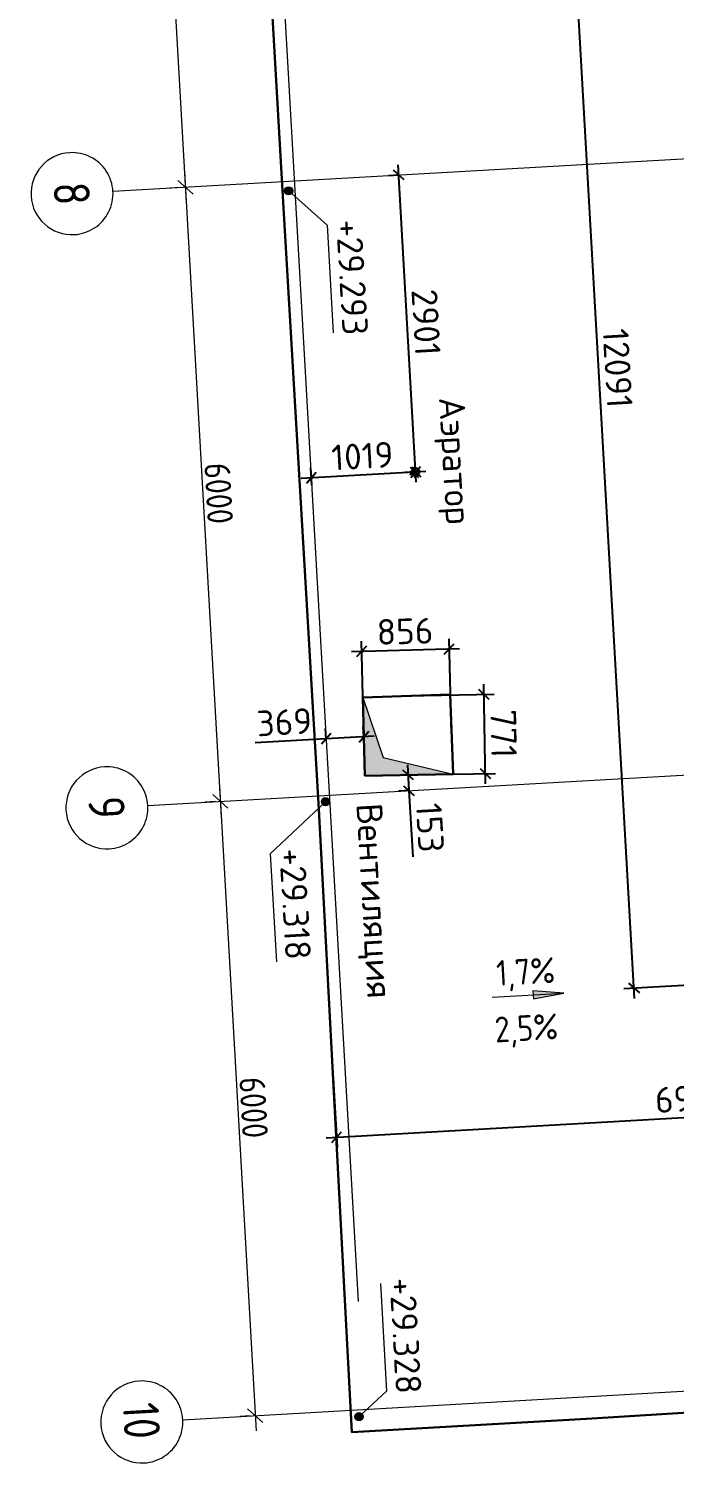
# Model space of a CAD drawing. Header units: metres. Extents: x 107714.2 to 107732.3, y 110797.9 to 110846.2.
# Drawn here: x 107716.1 to 107722.4, y 110798.03 to 110812.04 of the extents above; entities that cross this region are included whole.
import ezdxf

# ---------------------------------------------------------------- set-up
doc = ezdxf.new("R2010")
doc.units = ezdxf.units.M
doc.header["$PDMODE"] = 35
doc.header["$PDSIZE"] = 0.02
doc.linetypes.add('_ШПТ__20_т__2_5__Линия сетки', pattern=[25, 20, -2.5, 0, -2.5])
doc.linetypes.add('CENTER', pattern=[50.8, 31.75, -6.35, 6.35, -6.35])
for name, color, linetype, lineweight in [('Высотные отметки', 7, 'Continuous', 9), ('Линии1', 7, 'Continuous', 30), ('ОСИ', 251, 'CENTER', 18), ('Размеры', 7, 'Continuous', 9), ('Уклоны в точках', 7, 'Continuous', 9)]:
    doc.layers.add(name, color=color, linetype=linetype, lineweight=lineweight)
doc.layers.add('Слой1', color=7, linetype='Continuous')
doc.styles.add('GOST 2.304 type A', font='isocpeur.ttf')
doc.styles.add('GOST Common', font='', dxfattribs={"width": 0.9, "height": 350})
doc.styles.add('GOST Common_1', font='', dxfattribs={"width": 0.9, "height": 210})
doc.styles.add('GOST Common_2', font='', dxfattribs={"width": 0.9, "height": 250})
doc.styles.add('ISOCPEUR', font='isocpeur.ttf', dxfattribs={"height": 375})
doc.styles.get("Standard").update_dxf_attribs({"font": 'arial.ttf'})
doc.styles.get('GOST Common').set_extended_font_data('GOST Common')
doc.styles.get('GOST Common_1').set_extended_font_data('GOST Common')
doc.styles.get('GOST Common_2').set_extended_font_data('GOST Common')
doc.dimstyles.new('ISO-25', dxfattribs={"dimtxt": 0.25, "dimasz": 0.1, "dimexe": 0.1, "dimexo": 0, "dimgap": 0.06, "dimtad": 1, "dimdec": 0, "dimlfac": 1000, "dimtxsty": 'GOST 2.304 type A', "dimblk": 'OBLIQUE', "dimcen": 2.5, "dimdle": 0.1, "dimadec": 0, "dimazin": 0, "dimtfac": 1, "dimtdec": 0, "dimtmove": 0, "dimatfit": 3, "dimfxl": 1, "dimarcsym": 0})

# ---------------------------------------------------------------- blocks, each defined once
blk = doc.blocks.new('Ось сетки - Круг_Ø8 мм-6577-_О__L1_0_000_')
at = {"layer": 'ОСИ', "lineweight": 20}
for start, end in [(360, 180), (180, 360)]:
    blk.add_arc((0, 0), 4, start, end, dxfattribs=at)
blk = doc.blocks.new('_Oblique')
at = {"color": 0, "linetype": 'ByBlock', "lineweight": -2}
blk.add_line((-0.5, -0.5), (0.5, 0.5), dxfattribs=at)
blk = doc.blocks.new('*D102')
at = {"color": 0, "lineweight": -2, "transparency": 16777216}
for p, q in [((107719.88, 110807.613), (107719.704, 110810.709)), ((107719.71, 110810.609), (107719.61, 110810.603)), ((107719.874, 110807.713), (107719.774, 110807.708))]:
    blk.add_line(p, q, dxfattribs=at)
at = {"layer": 'Defpoints', "color": 0, "lineweight": 9, "transparency": 16777216}
for p in [(107719.71, 110810.609), (107719.71, 110810.609), (107719.874, 110807.713, 29.286)]:
    blk.add_point(p, dxfattribs=at)
at = {"color": 0, "lineweight": -2, "transparency": 16777216, "xscale": 0.1, "yscale": 0.1, "zscale": 0.1}
for p, rotation in [((107719.71, 110810.609), 93.25304974487426), ((107719.874, 110807.713), 273.2530497448743)]:
    blk.add_blockref('_Oblique', p, dxfattribs=dict(at, rotation=rotation))
at = {"color": 0, "lineweight": 9, "transparency": 16777216, "insert": (107719.977, 110809.172), "char_height": 0.25, "attachment_point": 5, "rotation": 273.253, "style": 'GOST 2.304 type A'}
blk.add_mtext('2901', dxfattribs=at)
blk = doc.blocks.new('*D103')
at = {"color": 0, "lineweight": -2, "transparency": 16777216}
for p, q in [((107718.861, 110807.584), (107718.851, 110807.755)), ((107719.874, 110807.713), (107719.869, 110807.813)), ((107719.974, 110807.719), (107718.757, 110807.65))]:
    blk.add_line(p, q, dxfattribs=at)
at = {"layer": 'Defpoints', "color": 0, "lineweight": 9, "transparency": 16777216}
for p in [(107718.857, 110807.655), (107718.861, 110807.584), (107719.874, 110807.713, 29.286)]:
    blk.add_point(p, dxfattribs=at)
at = {"color": 0, "lineweight": -2, "transparency": 16777216, "xscale": 0.1, "yscale": 0.1, "zscale": 0.1}
for p, rotation in [((107719.874, 110807.713), 3.253049744874268), ((107718.857, 110807.655), 183.2530497448743)]:
    blk.add_blockref('_Oblique', p, dxfattribs=dict(at, rotation=rotation))
at = {"color": 0, "lineweight": 9, "transparency": 16777216, "insert": (107719.355, 110807.869), "char_height": 0.25, "attachment_point": 5, "rotation": 3.253, "style": 'GOST 2.304 type A'}
blk.add_mtext('1019', dxfattribs=at)
blk = doc.blocks.new('*D104')
at = {"color": 0, "lineweight": -2, "transparency": 16777216}
for p, q in [((107719.795, 110804.857), (107719.809, 110804.605)), ((107719.81, 110804.758), (107719.701, 110804.752)), ((107719.818, 110804.606), (107719.709, 110804.599)), ((107719.809, 110804.605), (107719.846, 110803.961))]:
    blk.add_line(p, q, dxfattribs=at)
at = {"layer": 'Defpoints', "color": 0, "lineweight": 9, "transparency": 16777216}
for p in [(107719.81, 110804.758), (107719.809, 110804.605), (107719.818, 110804.606)]:
    blk.add_point(p, dxfattribs=at)
at = {"color": 0, "lineweight": -2, "transparency": 16777216, "xscale": 0.1, "yscale": 0.1, "zscale": 0.1}
for p, rotation in [((107719.801, 110804.757), 93.25304974487426), ((107719.809, 110804.605), 273.2530497448743)]:
    blk.add_blockref('_Oblique', p, dxfattribs=dict(at, rotation=rotation))
at = {"color": 0, "lineweight": 9, "transparency": 16777216, "insert": (107720.015, 110804.244), "char_height": 0.25, "attachment_point": 5, "rotation": 273.253, "style": 'GOST 2.304 type A'}
blk.add_mtext('153', dxfattribs=at)
blk = doc.blocks.new('*D105')
at = {"color": 0, "lineweight": -2, "transparency": 16777216}
for p, q in [((107719.002, 110805.111), (107718.996, 110805.211)), ((107719.37, 110805.132), (107719.364, 110805.232)), ((107719.002, 110805.111), (107718.308, 110805.072)), ((107719.47, 110805.138), (107719.002, 110805.111))]:
    blk.add_line(p, q, dxfattribs=at)
at = {"layer": 'Defpoints', "color": 0, "lineweight": 9, "transparency": 16777216}
for p in [(107719.002, 110805.111), (107719.002, 110805.111), (107719.37, 110805.132)]:
    blk.add_point(p, dxfattribs=at)
at = {"color": 0, "lineweight": -2, "transparency": 16777216, "xscale": 0.1, "yscale": 0.1, "zscale": 0.1}
for p, rotation in [((107719.002, 110805.111), 183.2530497448743), ((107719.37, 110805.132), 3.253049744874268)]:
    blk.add_blockref('_Oblique', p, dxfattribs=dict(at, rotation=rotation))
at = {"color": 0, "lineweight": 9, "transparency": 16777216, "insert": (107718.594, 110805.273), "char_height": 0.25, "attachment_point": 5, "rotation": 3.253, "style": 'GOST 2.304 type A'}
blk.add_mtext('369', dxfattribs=at)
blk = doc.blocks.new('*D106')
at = {"color": 0, "lineweight": -2, "transparency": 16777216}
for p, q in [((107720.557, 110804.672), (107720.539, 110805.643)), ((107719.786, 110805.529), (107720.641, 110805.545)), ((107719.8, 110804.758), (107720.655, 110804.774))]:
    blk.add_line(p, q, dxfattribs=at)
at = {"layer": 'Defpoints', "color": 0, "lineweight": 9, "transparency": 16777216}
for p in [(107719.786, 110805.529), (107720.541, 110805.543), (107719.8, 110804.758)]:
    blk.add_point(p, dxfattribs=at)
at = {"color": 0, "lineweight": -2, "transparency": 16777216, "xscale": 0.1, "yscale": 0.1, "zscale": 0.1}
for p, rotation in [((107720.541, 110805.543), 91.06790130651241), ((107720.555, 110804.772), 271.0679013065124)]:
    blk.add_blockref('_Oblique', p, dxfattribs=dict(at, rotation=rotation))
at = {"color": 0, "lineweight": 9, "transparency": 16777216, "insert": (107720.733, 110805.161), "char_height": 0.25, "attachment_point": 5, "rotation": 271.0679, "style": 'GOST 2.304 type A'}
blk.add_mtext('771', dxfattribs=at)
blk = doc.blocks.new('*D107')
at = {"color": 0, "lineweight": -2, "transparency": 16777216}
for p, q in [((107719.37, 110805.132), (107719.345, 110806.063)), ((107720.226, 110805.155), (107720.201, 110806.086)), ((107720.303, 110805.988), (107719.248, 110805.96))]:
    blk.add_line(p, q, dxfattribs=at)
at = {"layer": 'Defpoints', "color": 0, "lineweight": 9, "transparency": 16777216}
for p in [(107719.348, 110805.963), (107719.37, 110805.132), (107720.226, 110805.155)]:
    blk.add_point(p, dxfattribs=at)
at = {"color": 0, "lineweight": -2, "transparency": 16777216, "xscale": 0.1, "yscale": 0.1, "zscale": 0.1}
for p, rotation in [((107719.348, 110805.963), 181.5358033373333), ((107720.203, 110805.986), 1.535803337333279)]:
    blk.add_blockref('_Oblique', p, dxfattribs=dict(at, rotation=rotation))
at = {"color": 0, "lineweight": 9, "transparency": 16777216, "insert": (107719.771, 110806.159), "char_height": 0.25, "attachment_point": 5, "rotation": 1.5358, "style": 'GOST 2.304 type A'}
blk.add_mtext('856', dxfattribs=at)
blk = doc.blocks.new('*D122')
at = {"color": 0, "lineweight": -2, "transparency": 16777216}
for p, q in [((107725.275, 110814.976), (107721.218, 110814.745)), ((107722.009, 110802.579), (107721.312, 110814.851)), ((107725.985, 110802.905), (107721.904, 110802.673))]:
    blk.add_line(p, q, dxfattribs=at)
at = {"layer": 'Defpoints', "color": 0, "lineweight": 9, "transparency": 16777216}
for p in [(107725.275, 110814.976, 29.176), (107721.318, 110814.751), (107725.985, 110802.905)]:
    blk.add_point(p, dxfattribs=at)
at = {"color": 0, "lineweight": -2, "transparency": 16777216, "xscale": 0.1, "yscale": 0.1, "zscale": 0.1}
for p, rotation in [((107721.318, 110814.751), 93.25304974487426), ((107722.004, 110802.679), 273.2530497448743)]:
    blk.add_blockref('_Oblique', p, dxfattribs=dict(at, rotation=rotation))
at = {"color": 0, "lineweight": 9, "transparency": 16777216, "insert": (107721.845, 110808.725), "char_height": 0.25, "attachment_point": 5, "rotation": 273.253, "style": 'GOST 2.304 type A'}
blk.add_mtext('12091', dxfattribs=at)
blk = doc.blocks.new('*D170')
at = {"color": 0, "lineweight": -2, "transparency": 16777216}
for p, q in [((107725.985, 110802.905), (107726.064, 110801.518)), ((107719.069, 110801.799), (107719.108, 110801.123)), ((107726.158, 110801.624), (107719.002, 110801.217))]:
    blk.add_line(p, q, dxfattribs=at)
at = {"layer": 'Defpoints', "color": 0, "lineweight": 9, "transparency": 16777216}
for p in [(107725.985, 110802.905), (107719.069, 110801.799), (107719.102, 110801.223)]:
    blk.add_point(p, dxfattribs=at)
at = {"color": 0, "lineweight": -2, "transparency": 16777216, "xscale": 0.1, "yscale": 0.1, "zscale": 0.1}
for p, rotation in [((107726.058, 110801.618), 3.253049744874268), ((107719.102, 110801.223), 183.2530497448743)]:
    blk.add_blockref('_Oblique', p, dxfattribs=dict(at, rotation=rotation))
at = {"color": 0, "lineweight": 9, "transparency": 16777216, "insert": (107722.569, 110801.605), "char_height": 0.25, "attachment_point": 5, "rotation": 3.253, "style": 'GOST 2.304 type A'}
blk.add_mtext('6967', dxfattribs=at)

msp = doc.modelspace()

# ---------------------------------------------------------------- hatches: boundary and pattern name
at = {"lineweight": 9}
h = msp.add_hatch(color=256, dxfattribs=at)
h.dxf.hatch_style = 1
h.paths.add_polyline_path([(107720.2406, 110804.7652), (107719.5568, 110804.9273), (107719.3612, 110805.5136), (107719.3611, 110805.5136), (107719.379, 110804.7506)])
at = {"layer": 'Высотные отметки', "lineweight": 20}
h = msp.add_hatch(color=256, dxfattribs=at)
edge = h.paths.add_edge_path(flags=0)
edge.add_arc((107718.6364, 110810.4549), 0.04, -86.74695, 273.25305)
h = msp.add_hatch(color=256, dxfattribs=at)
edge = h.paths.add_edge_path(flags=0)
edge.add_arc((107718.9952, 110804.4974), 0.04, -86.74695, 273.25305)
h = msp.add_hatch(color=256, dxfattribs=at)
edge = h.paths.add_edge_path(flags=0)
edge.add_arc((107719.3227, 110798.5), 0.04, -86.74695, 273.25305)
at = {"layer": 'Уклоны в точках', "lineweight": 20}
msp.add_hatch(color=256, dxfattribs=at).paths.add_polyline_path([(107721.3203, 110802.6295), (107721.0186, 110802.6519), (107721.0231, 110802.573)], flags=0)

# ---------------------------------------------------------------- linework, layer by layer
at = {"lineweight": 9}
msp.add_lwpolyline([(107719.361, 110805.5142), (107719.5568, 110804.9273), (107720.2406, 110804.7652)], dxfattribs=at)
at = {"layer": 'Высотные отметки'}
for p, q in [((107718.6364, 110810.4549), (107719.0108, 110810.1208)), ((107719.0108, 110810.1208), (107719.0706, 110809.0699)), ((107718.9952, 110804.4974), (107718.4564, 110803.9879)), ((107718.4564, 110803.9879), (107718.5161, 110802.937)), ((107719.5314, 110799.7995), (107719.5911, 110798.7486)), ((107719.3227, 110798.5), (107719.5911, 110798.7486))]:
    msp.add_line(p, q, dxfattribs=at)
at = {"layer": 'Высотные отметки', "lineweight": 20}
for centre in [(107718.6364, 110810.4549), (107718.9952, 110804.4974), (107719.3227, 110798.5)]:
    msp.add_circle(centre, 0.04, dxfattribs=at)
at = {"layer": 'Линии1'}
msp.add_lwpolyline([(107729.8146, 110829.4216), (107730.1535, 110823.4379), (107730.4955, 110817.4217), (107730.8232, 110811.4345), (107731.1948, 110805.4522), (107731.5369, 110799.069), (107727.5664, 110798.848), (107726.1087, 110798.7645), (107724.6366, 110798.6691), (107721.5411, 110798.4787), (107719.2511, 110798.3483), (107718.9307, 110804.4255), (107718.5833, 110810.3458), (107718.2386, 110816.3355), (107717.9049, 110822.3253), (107717.7185, 110825.242), (107717.5134, 110828.7285), (107721.099, 110828.9269), (107723.4738, 110829.0731), (107725.8606, 110829.204)], close=True, dxfattribs=at)
msp.add_lwpolyline([(107719.379, 110804.7506), (107720.2406, 110804.7652), (107720.2107, 110805.5445), (107719.3611, 110805.5136), (107719.379, 110804.7506)], dxfattribs=at)
msp.add_circle((107719.8742, 110807.7132, 29.2857), 0.0363, dxfattribs=at)
at = {"layer": 'ОСИ', "linetype": '_ШПТ__20_т__2_5__Линия сетки', "lineweight": 5}
for p, q in [((107716.7543, 110844.6499), (107719.4003, 110798.0968)), ((107716.9224, 110810.4507), (107731.1063, 110811.2568)), ((107717.2629, 110804.4603), (107727.0571, 110805.017)), ((107717.6034, 110798.47), (107731.7872, 110799.2762))]:
    msp.add_line(p, q, dxfattribs=at)
at = {"layer": 'Размеры', "lineweight": 20}
for p, q in [((107717.2804, 110816.6309), (107717.6379, 110810.3411)), ((107717.6208, 110810.6406), (107717.9783, 110804.3508)), ((107717.5794, 110810.488), (107717.4796, 110810.4823)), ((107717.5794, 110810.488), (107717.4796, 110810.4823)), ((107717.9613, 110804.6503), (107718.3188, 110798.3604)), ((107717.9199, 110804.4977), (107717.8201, 110804.492)), ((107717.9199, 110804.4977), (107717.8201, 110804.492)), ((107718.2604, 110798.5073), (107718.1605, 110798.5017))]:
    msp.add_line(p, q, dxfattribs=at)
at = {"layer": 'Слой1'}
for p in [(107719.8389, 110807.7049, 29.2819), (107719.8567, 110807.745, 29.2852), (107719.8835, 110807.6782, 29.2901)]:
    msp.add_point(p, dxfattribs=at)
at = {"layer": 'Уклоны в точках'}
msp.add_line((107720.6215, 110802.5897), (107721.3203, 110802.6295), dxfattribs=at)
at = {"layer": 'Уклоны в точках', "lineweight": 20}
for p, q in [((107721.3203, 110802.6295), (107721.0186, 110802.6519)), ((107721.0186, 110802.6519), (107721.0231, 110802.573)), ((107721.0231, 110802.573), (107721.3203, 110802.6295))]:
    msp.add_line(p, q, dxfattribs=at)

# ---------------------------------------------------------------- block references
at = {"layer": 'ОСИ', "lineweight": 20, "xscale": 0.09999999999999994, "yscale": 0.09999999999999994, "zscale": 0.09999999999999994, "rotation": 273.2530497448743}
for p in [(107716.5231, 110810.428), (107716.8636, 110804.4376), (107717.204, 110798.4473)]:
    msp.add_blockref('Ось сетки - Круг_Ø8 мм-6577-_О__L1_0_000_', p, dxfattribs=at)
at = {"layer": 'Размеры', "lineweight": 20, "xscale": 0.1414, "yscale": 0.1414, "zscale": 0.1414}
for p, rotation in [((107717.6293, 110810.4909), 273.2530497448743), ((107717.6293, 110810.4909), 93.25304974487425), ((107717.9698, 110804.5005), 273.2530497448743), ((107717.9698, 110804.5005), 93.25304974487425), ((107718.3103, 110798.5102), 273.2530497448743)]:
    msp.add_blockref('_Oblique', p, dxfattribs=dict(at, rotation=rotation))

# ---------------------------------------------------------------- texts
at = {"char_height": 0.25, "width": 1.266666, "attachment_point": 1, "rotation": 273.25305, "style": 'ISOCPEUR'}
for s, insert in [('+29.293', (107719.3483, 110810.1827, -29.1756)), ('Аэратор', (107720.3513, 110808.452)), ('Вентиляция', (107719.546, 110804.4896)), ('+29.318', (107718.7939, 110804.0499, -29.1756)), ('+29.328', (107719.8689, 110799.8614, -29.1756))]:
    msp.add_mtext(s, dxfattribs=dict(at, insert=insert))
at = {"layer": 'ОСИ', "char_height": 0.35, "attachment_point": 1, "rotation": 273.25305, "style": 'GOST Common'}
for s, insert, width in [('\\fGOST Common|b0|i0|c204|p34|;\\W.9;8', (107716.6889, 110810.5514), 0.274177), ('\\fGOST Common|b0|i0|c204|p34|;\\W.9;9', (107717.0294, 110804.561), 0.274177), ('10', (107717.3654, 110798.648), 0.461772)]:
    msp.add_mtext(s, dxfattribs=dict(at, insert=insert, width=width))
at = {"layer": 'Размеры', "lineweight": 20, "char_height": 0.25, "width": 0.756843, "attachment_point": 5, "rotation": 273.25305, "style": 'GOST Common_1'}
for insert in [(107717.9543, 110807.5045), (107718.2948, 110801.5141)]:
    msp.add_mtext('\\A1;6000', dxfattribs=dict(at, insert=insert))
at = {"layer": 'Слой1', "char_height": 0.01, "rotation": 273.25305}
for s, insert, width, attachment_point in [(' 29.285', (107719.8567, 110807.745, 29.2852), 0.56, 1), (' 89', (107719.8567, 110807.745, 29.2852), 0.3, 7), (' 29.282', (107719.8389, 110807.7049, 29.2819), 0.56, 1), (' 90', (107719.8389, 110807.7049, 29.2819), 0.3, 7), (' 29.29', (107719.8835, 110807.6782, 29.2901), 0.48, 1), (' 88', (107719.8835, 110807.6782, 29.2901), 0.3, 7)]:
    msp.add_mtext(s, dxfattribs=dict(at, insert=insert, width=width, attachment_point=attachment_point))
at = {"layer": 'Уклоны в точках', "char_height": 0.25, "width": 0.71203, "attachment_point": 1, "rotation": 3.25305, "line_spacing_factor": 1.022761, "style": 'GOST Common_2'}
for s, insert in [('1,7%', (107720.6544, 110802.9489)), ('2,5%', (107720.6389, 110802.3978))]:
    msp.add_mtext(s, dxfattribs=dict(at, insert=insert))

# ---------------------------------------------------------------- dimensions: what is measured, and where the dimension line sits
at = {"lineweight": 9}
for base, p1, p2, angle, picture, middle in [((107721.3176, 110814.7508), (107725.9848, 110802.9053), (107725.2754, 110814.9758, 29.1756), 273.25305, '*D122', (107721.8453, 110808.7254)), ((107719.7096, 110810.6091), (107719.8742, 110807.7132, 29.2857), (107719.7096, 110810.6091), 273.25305, '*D102', (107719.9766, 110809.1717)), ((107718.857, 110807.6554), (107719.8742, 110807.7132, 29.2857), (107718.861, 110807.584), 3.25305, '*D103', (107719.3551, 110807.869)), ((107719.0016, 110805.1112), (107719.3701, 110805.1321), (107719.0016, 110805.1112), 3.25305, '*D105', (107718.5942, 110805.2733)), ((107719.8093, 110804.6051), (107719.8098, 110804.7579), (107719.8185, 110804.6056), 273.25305, '*D104', (107720.0152, 110804.2437)), ((107719.102, 110801.2225), (107725.9848, 110802.9053), (107719.0692, 110801.7987), 3.25305, '*D170', (107722.5695, 110801.6049))]:
    dim = msp.add_linear_dim(base=base, p1=p1, p2=p2, angle=angle, dimstyle='ISO-25', dxfattribs=at)
    dim.commit()
    dim.dimension.update_dxf_attribs({"geometry": picture, "text_midpoint": middle})
for p1, p2, distance, picture, middle in [((107720.2257, 110805.1551), (107719.3701, 110805.1321), -0.8309, '*D107', (107719.7706, 110806.1592)), ((107719.8003, 110804.7578), (107719.7859, 110805.5291), -0.7553, '*D106', (107720.7333, 110805.1609))]:
    dim = msp.add_aligned_dim(p1=p1, p2=p2, distance=distance, dimstyle='ISO-25', dxfattribs=at)
    dim.commit()
    dim.dimension.update_dxf_attribs({"geometry": picture, "text_midpoint": middle})

doc.saveas('drawing.dxf')
